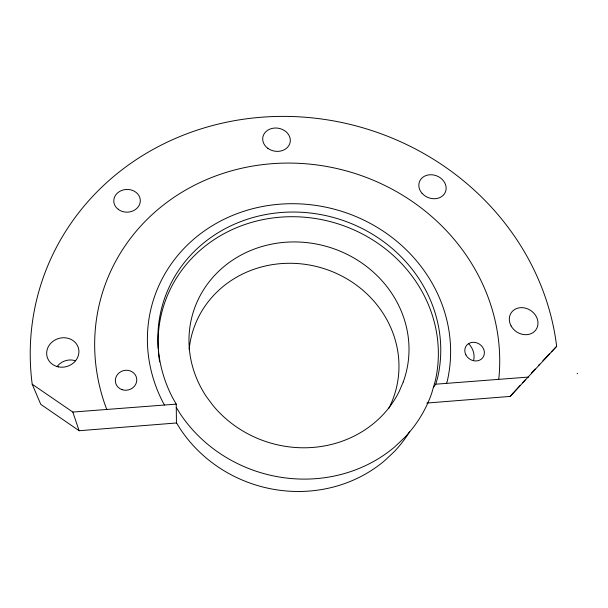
<?xml version="1.0" encoding="UTF-8"?>
<svg xmlns="http://www.w3.org/2000/svg" width="608" height="608" viewBox="0 0 608 608"><rect width="100%" height="100%" fill="white"/><g stroke="black" fill="none" stroke-linecap="round" stroke-linejoin="round"><path stroke-width="0.91" d="M498.666 379.362L498.948 377.462A203.764 188.328 16.7 0 0 272.042 163.696A203.764 188.328 16.7 0 0 106.02 407.52L106.848 409.45M433.352 387.554L435.738 384.195L437.593 377.788A142.333 131.282 16.6 0 0 281.679 212.466A142.333 131.282 16.6 0 0 172.672 397.875L176.236 404.122L176.442 422.742L179.991 428.518A134.642 125.514 16.8 0 0 384.659 460.666L394.083 451.812A134.642 125.514 16.8 0 0 409.625 431.703M446.508 383.519L447.359 380.768A152.547 140.744 16.6 0 0 280.045 204.174A152.547 140.744 16.6 0 0 163.043 402.488L164.525 405.019M426.793 403.051L510.127 396.416L520.144 385.457M522.644 382.721L525.152 379.977M531.407 373.13L535.169 369.018M510.127 396.416L556.654 346.332A265.65 246.232 16.8 0 0 263.089 117.108A265.65 246.232 16.8 0 0 32.201 384.226L40.759 404.328L79.124 430.73L176.632 422.963M538.354 365.59L539.661 364.215M542.929 360.772L549.465 353.894M551.426 351.834L556.654 346.332M577.152 373.722L577.6 373.304M32.201 384.226L72.816 412.064L176.236 404.122M435.738 384.195L528.572 377.066M176.305 407.421L179.824 413.212A140.988 130.287 16.7 0 0 394.493 447.078L404.312 437.859A140.988 130.287 16.7 0 0 431.612 393.52L435.199 381.193A140.988 130.287 16.7 0 0 309.662 217.732A140.988 130.287 16.7 0 0 158.262 348.749M72.816 412.064L79.124 430.73M189.156 349.364A105.716 98.481 16.8 0 1 321.83 267.961A105.716 98.481 16.8 0 1 388.664 408.652M468.662 343.664A19.076 16.895 33.4 0 1 473.746 359.906M159.668 361.889A140.988 130.287 16.7 0 1 158.376 350.618M56.947 366.761A15.352 13.908 -18 0 1 75.46 360.78M403.248 381.961L399.266 391.271A110.694 102.212 16.6 0 1 213.157 405.688L206.598 396.918A110.694 102.212 16.6 0 1 285.327 242.265A110.694 102.212 16.6 0 1 403.248 381.961M118.408 209.22L117.686 208.939A13.262 11.362 -2 0 1 123.264 189.939A13.262 11.362 -2 0 1 140.022 203.034A13.262 11.362 -2 0 1 118.438 209.524L118.408 209.22M465.842 354.806A10.176 8.938 34.2 0 0 482.79 357.648A10.176 8.938 34.2 0 0 475.137 342.426A10.176 8.938 34.2 0 0 465.842 354.806M122.094 389.675A10.762 9.956 -13.5 0 0 136.663 378.457A10.762 9.956 -13.5 0 0 119.411 372.628A10.762 9.956 -13.5 0 0 122.094 389.675M58.459 366.875A16.256 14.6 -16.3 0 0 78.409 347.981A16.256 14.6 -16.3 0 0 51.49 342.57A16.256 14.6 -16.3 0 0 58.459 366.875M511.077 325.903A15.01 12.814 34.1 0 0 535.937 329.787A15.01 12.814 34.1 0 0 523.929 307.823A15.01 12.814 34.1 0 0 511.077 325.903M422.142 193.405A13.961 11.666 21.8 0 0 445.39 192.067A13.961 11.666 21.8 0 0 429.932 174.762A13.961 11.666 21.8 0 0 422.142 193.405M267.839 148.322A13.878 11.605 10.2 0 0 290.153 142.219A13.878 11.605 10.2 0 0 271.533 128.554A13.878 11.605 10.2 0 0 267.839 148.322"/></g></svg>
